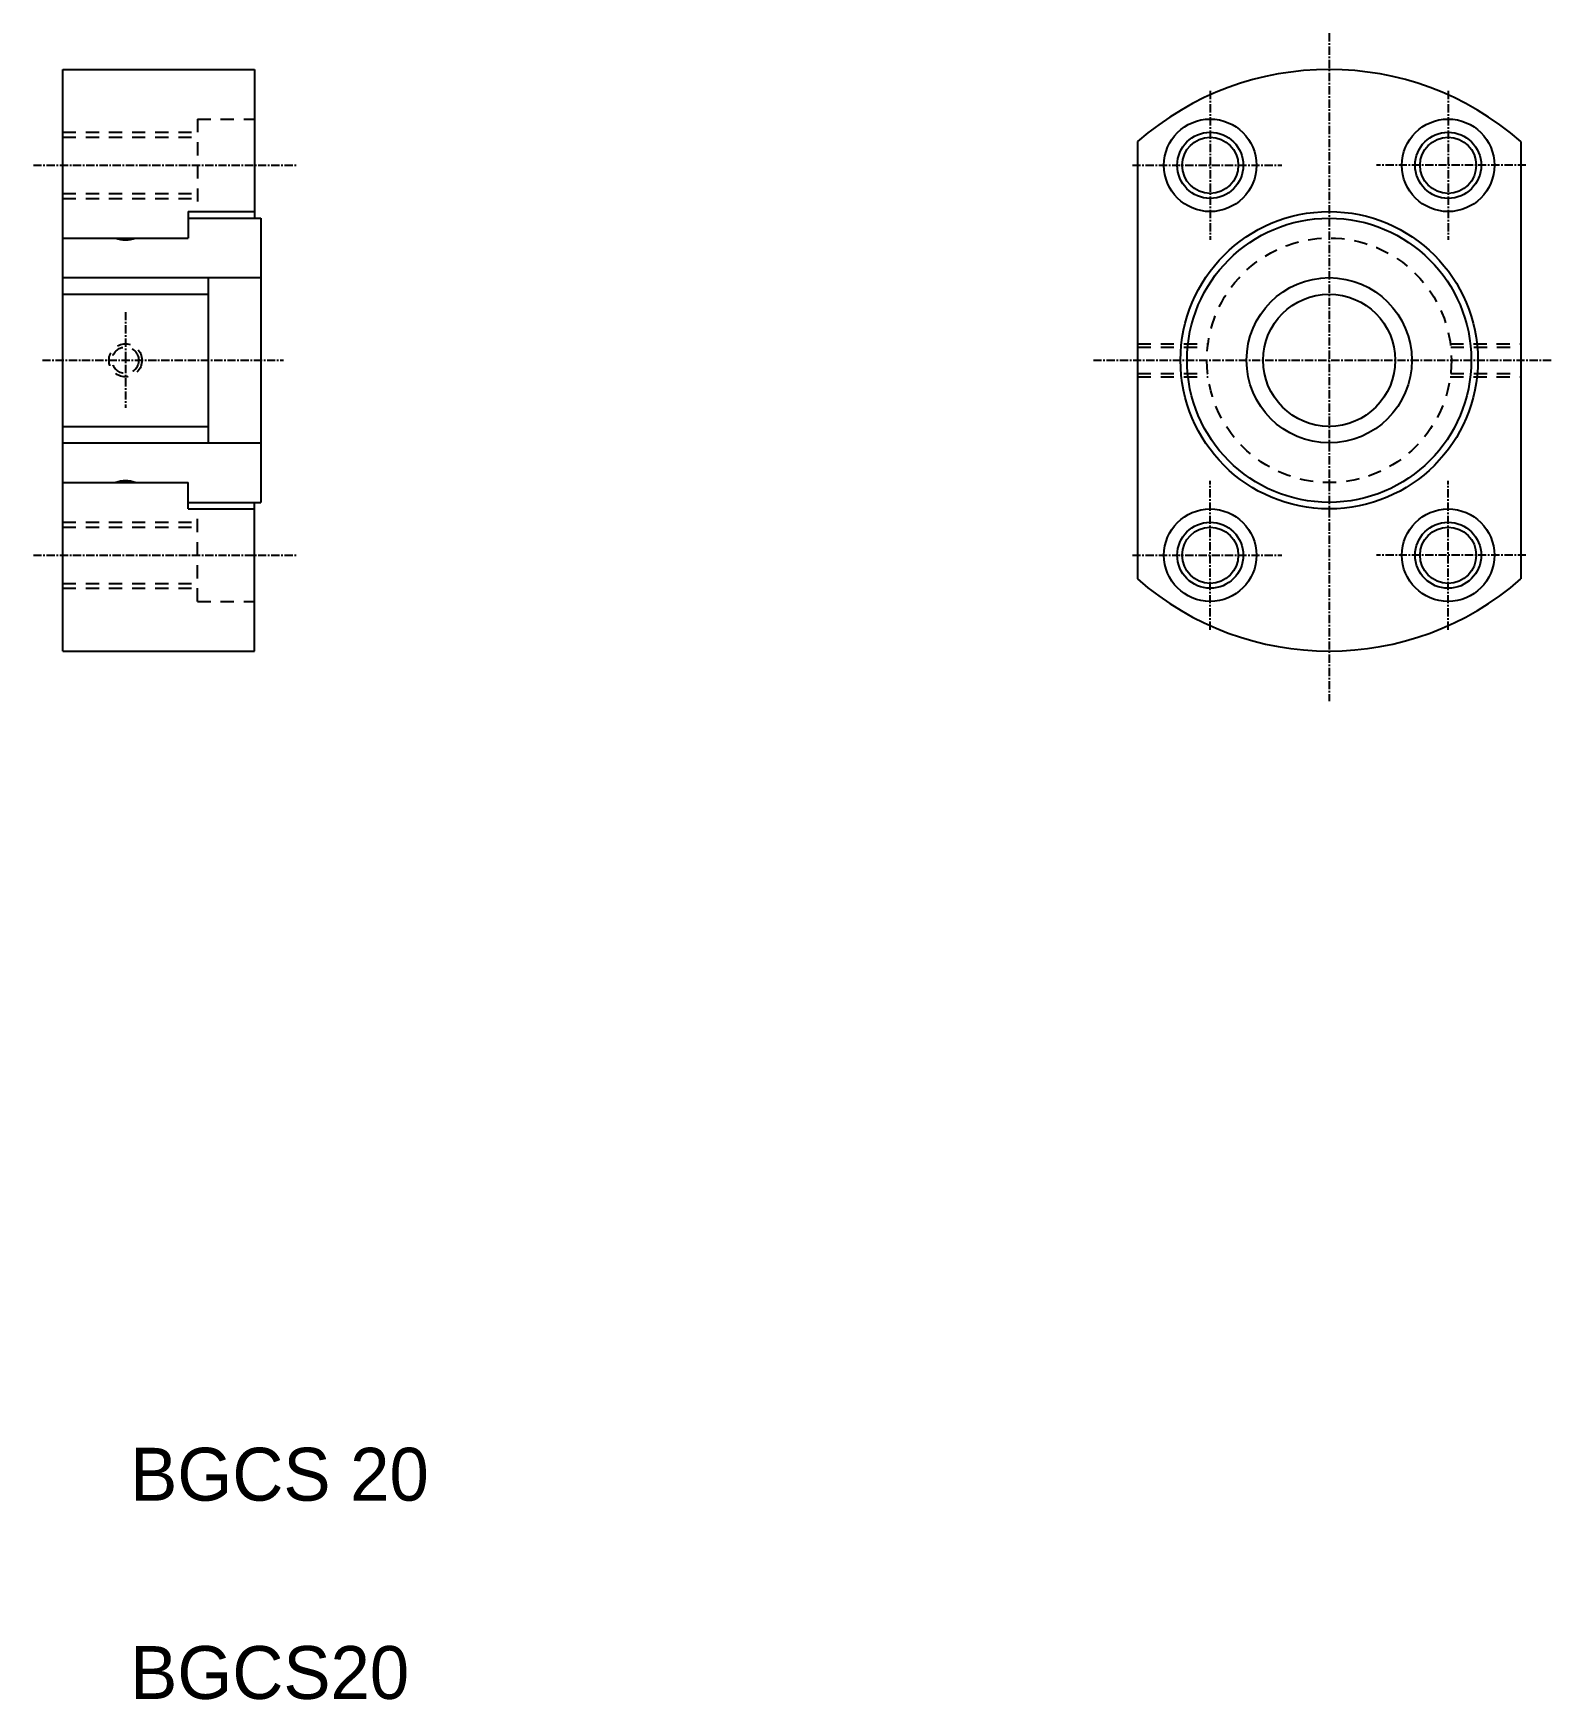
# Model space of a CAD drawing. Extents: x 242 to 472, y 68 to 320.
import ezdxf

# ---------------------------------------------------------------- set-up
doc = ezdxf.new("R2010")
doc.units = 0
doc.linetypes.add('CENTER', pattern=[2, 1.25, -0.25, 0.25, -0.25])
doc.linetypes.add('DASHED', pattern=[3.5, 2, -1.5])
doc.layers.get('0').update_dxf_attribs({"linetype": 'CONTINUOUS'})
doc.layers.add('CENTER', color=1, linetype='CENTER')

msp = doc.modelspace()

# ---------------------------------------------------------------- linework, layer by layer
for p, q in [((246.81, 226.92), (246.81, 314.92)), ((246.81, 314.92), (275.81, 314.92)), ((275.81, 314.92), (275.81, 292.42)), ((409.45, 304.01), (409.45, 237.83)), ((467.45, 304.01), (467.45, 237.83)), ((265.81, 293.42), (265.81, 289.42)), ((265.81, 293.42), (275.81, 293.42)), ((267.21, 293.42), (275.81, 293.42)), ((265.81, 292.42), (276.81, 292.42)), ((276.81, 292.42), (276.81, 249.42)), ((246.81, 289.42), (265.81, 289.42)), ((246.81, 283.42), (276.81, 283.42)), ((268.81, 283.42), (268.81, 258.42)), ((246.81, 280.92), (268.81, 280.92)), ((252.31, 280.92), (252.31, 280.92)), ((257.81, 280.92), (257.81, 280.92)), ((246.81, 260.92), (268.81, 260.92)), ((246.81, 258.42), (276.81, 258.42)), ((246.81, 252.42), (265.81, 252.42)), ((265.81, 248.42), (265.81, 252.42)), ((265.81, 249.42), (276.81, 249.42)), ((265.81, 248.42), (275.81, 248.42)), ((267.21, 248.42), (275.81, 248.42)), ((275.81, 226.92), (275.81, 249.42)), ((246.81, 226.92), (275.81, 226.92))]:
    msp.add_line(p, q)
at = {"color": 3, "linetype": 'DASHED'}
for p, q in [((246.81, 305.42), (267.21, 305.42)), ((267.21, 307.42), (267.21, 293.42)), ((267.21, 307.42), (275.81, 307.42)), ((246.81, 304.67), (267.21, 304.67)), ((246.81, 296.17), (267.21, 296.17)), ((246.81, 295.42), (267.21, 295.42)), ((409.45, 273.42), (420.12, 273.42)), ((409.45, 272.92), (420.05, 272.92)), ((456.78, 273.42), (467.45, 273.42)), ((456.84, 272.92), (467.45, 272.92)), ((409.45, 268.92), (420.05, 268.92)), ((409.45, 268.42), (420.12, 268.42)), ((456.78, 268.42), (467.45, 268.42)), ((456.84, 268.92), (467.45, 268.92)), ((267.21, 234.42), (267.21, 248.42)), ((246.81, 246.42), (267.21, 246.42)), ((246.81, 245.67), (267.21, 245.67)), ((246.81, 237.17), (267.21, 237.17)), ((246.81, 236.42), (267.21, 236.42)), ((267.21, 234.42), (275.81, 234.42))]:
    msp.add_line(p, q, dxfattribs=at)
for centre, radius in [((420.45, 300.42), 7), ((456.45, 300.42), 7), ((420.45, 300.42), 4.25), ((456.45, 300.42), 4.25), ((438.45, 270.92), 22.5), ((438.45, 270.92), 21.5), ((438.45, 270.92), 12.5), ((438.45, 270.92), 10), ((420.45, 241.42), 7), ((456.45, 241.42), 7), ((420.45, 241.42), 4.25), ((456.45, 241.42), 4.25)]:
    msp.add_circle(centre, radius)
at = {"color": 3}
for centre in [(420.45, 300.42), (456.45, 300.42), (420.45, 241.42), (456.45, 241.42)]:
    msp.add_circle(centre, 5, dxfattribs=at)
at = {"color": 3, "linetype": 'DASHED'}
for centre, radius in [((438.45, 270.92), 18.5), ((256.31, 270.92), 2.5), ((256.31, 270.92), 2)]:
    msp.add_circle(centre, radius, dxfattribs=at)
for centre, radius, start, end in [((438.45, 270.92), 44, 48.7694, 131.2306), ((256.31, 293.12), 4, 247.6684, 292.3316), ((256.31, 248.69), 4, 68.708, 111.292), ((438.45, 270.92), 44, 228.7694, 311.2306)]:
    msp.add_arc(centre, radius, start, end)
at = {"layer": 'CENTER', "color": 1, "linetype": 'CENTER'}
for p, q in [((438.45, 320.39), (438.45, 219.36)), ((420.45, 311.68), (420.45, 289.15)), ((456.45, 311.68), (456.45, 289.15)), ((242.37, 300.42), (282.19, 300.42)), ((408.67, 300.42), (431.3, 300.42)), ((468.22, 300.42), (445.59, 300.42)), ((256.31, 278.22), (256.31, 263.71)), ((243.73, 270.92), (280.23, 270.92)), ((402.77, 270.92), (472.27, 270.92)), ((420.45, 230.15), (420.45, 252.69)), ((456.45, 230.15), (456.45, 252.69)), ((242.37, 241.42), (282.19, 241.42)), ((408.67, 241.42), (431.3, 241.42)), ((468.22, 241.42), (445.59, 241.42))]:
    msp.add_line(p, q, dxfattribs=at)

# ---------------------------------------------------------------- texts
for s, p in [('BGCS 20', (257.02, 98.38)), ('BGCS20', (257.02, 68.38))]:
    msp.add_text(s, height=8).set_placement(p)

doc.saveas('drawing.dxf')
